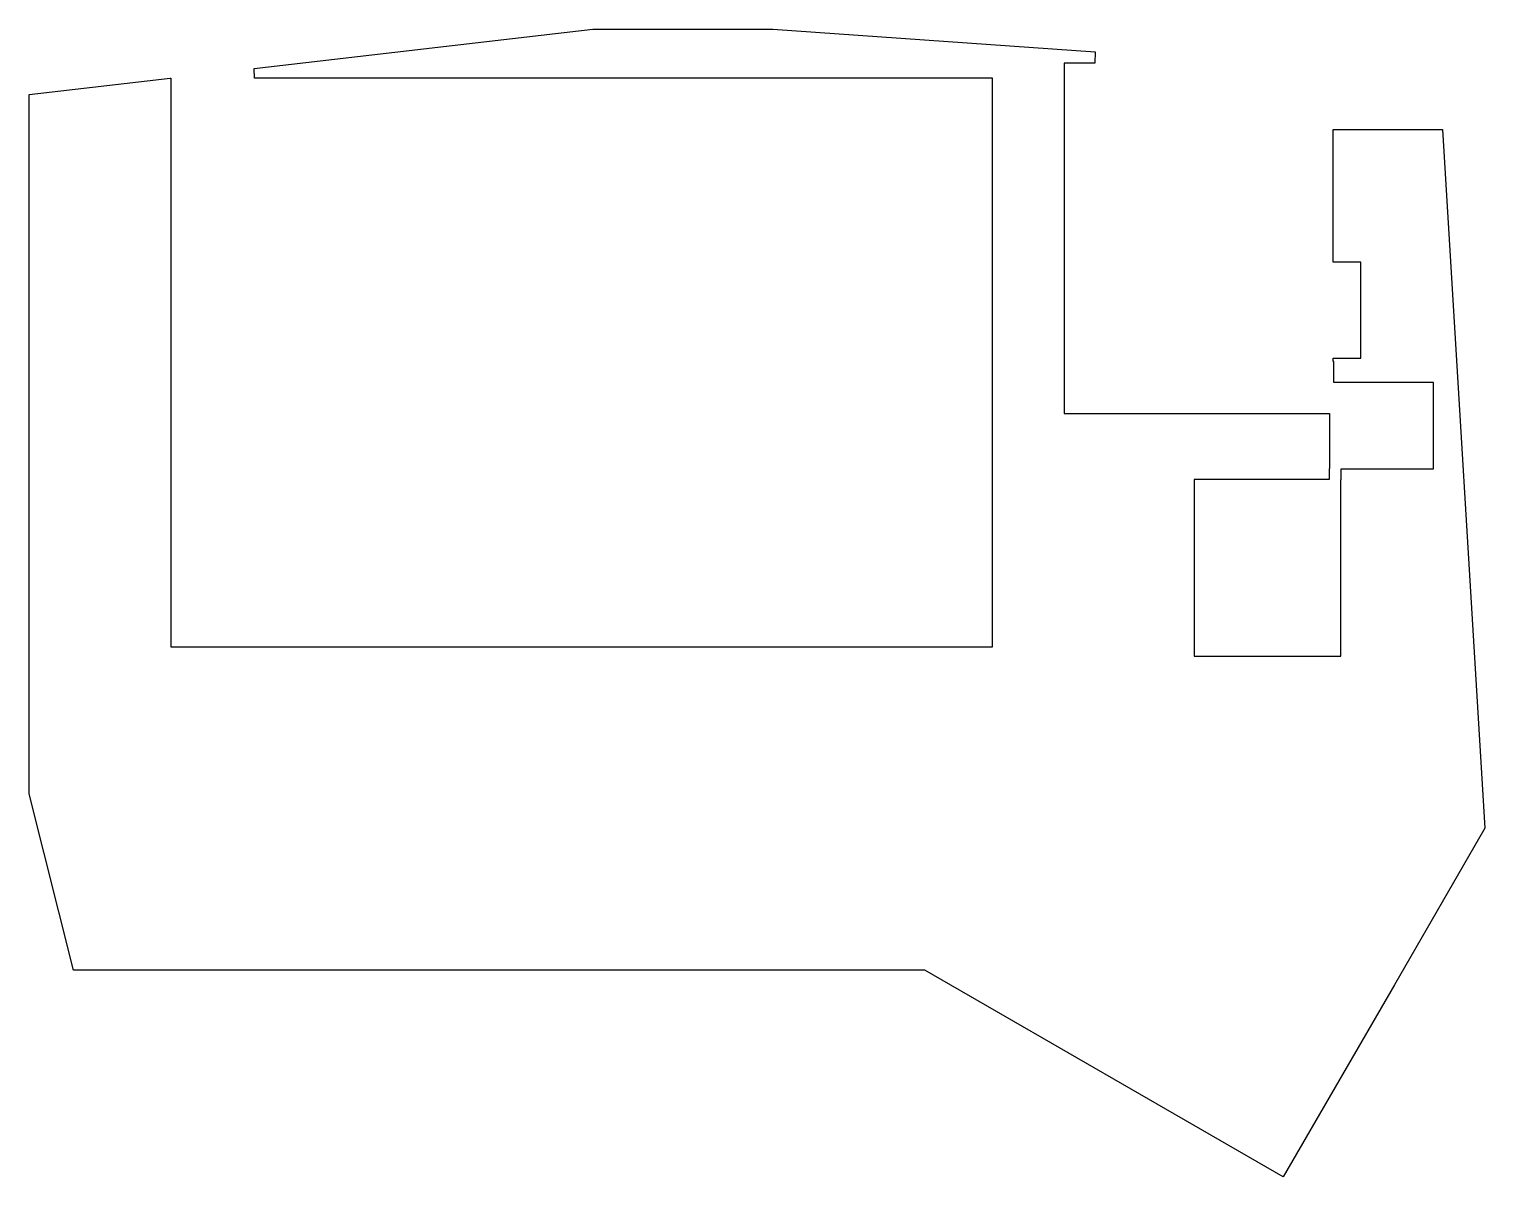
# Model space of a CAD drawing. Header units: millimetres. Extents: x 0 to 161, y 0 to 127.
import ezdxf

# ---------------------------------------------------------------- set-up
doc = ezdxf.new("R2010")
doc.units = ezdxf.units.MM
doc.layers.add('cut', color=7, linetype='Continuous')

msp = doc.modelspace()

# ---------------------------------------------------------------- linework, layer by layer
at = {"layer": 'cut'}
for p, q in [((24.92, 122.78), (62.43, 127.13)), ((62.43, 127.15), (82.37, 127.15)), ((62.43, 127.13), (62.43, 127.15)), ((82.37, 127.15), (118.1, 124.63)), ((118.1, 124.63), (118.06, 123.39)), ((24.98, 121.73), (24.92, 122.78)), ((114.67, 123.39), (114.67, 84.58)), ((118.06, 123.39), (114.67, 123.39)), ((0, 119.91), (15.61, 121.72)), ((15.61, 121.72), (15.61, 121.71)), ((15.61, 121.71), (15.71, 121.71)), ((15.71, 121.71), (15.71, 58.73)), ((106.71, 121.73), (24.98, 121.73)), ((106.71, 58.73), (106.71, 121.73)), ((0, 42.45), (0, 119.91)), ((144.45, 116.02), (145.83, 116.02)), ((144.45, 101.34), (144.45, 116.02)), ((145.83, 116.04), (156.29, 116.04)), ((145.83, 116.02), (145.83, 116.04)), ((156.29, 116.04), (156.29, 116.02)), ((156.29, 116.02), (156.57, 116.02)), ((156.57, 116.02), (161.23, 38.63)), ((147.53, 101.34), (144.45, 101.34)), ((147.53, 90.69), (147.53, 101.34)), ((144.45, 90.69), (147.53, 90.69)), ((144.45, 90.32), (144.45, 90.69)), ((144.54, 90.32), (144.45, 90.32)), ((144.54, 87.99), (144.54, 90.32)), ((155.58, 87.99), (144.54, 87.99)), ((155.58, 78.44), (155.58, 87.99)), ((114.67, 84.58), (144.03, 84.58)), ((144.03, 84.58), (144.03, 78.46)), ((144.01, 78.46), (144.01, 77.25)), ((144.03, 78.46), (144.01, 78.46)), ((145.33, 78.44), (155.58, 78.44)), ((145.33, 77.23), (145.33, 78.44)), ((129.06, 77.25), (129.06, 57.7)), ((144.01, 77.25), (129.06, 77.25)), ((145.31, 77.23), (145.33, 77.23)), ((145.31, 57.7), (145.31, 77.23)), ((15.71, 58.73), (106.71, 58.73)), ((129.06, 57.7), (145.31, 57.7)), ((4.92, 22.91), (0, 42.45)), ((161.25, 38.63), (151.23, 21.26)), ((161.23, 38.63), (161.25, 38.63)), ((99.22, 22.91), (4.92, 22.91)), ((138.9, 0), (99.22, 22.91)), ((151.23, 21.26), (138.9, 0))]:
    msp.add_line(p, q, dxfattribs=at)

doc.saveas('drawing.dxf')
